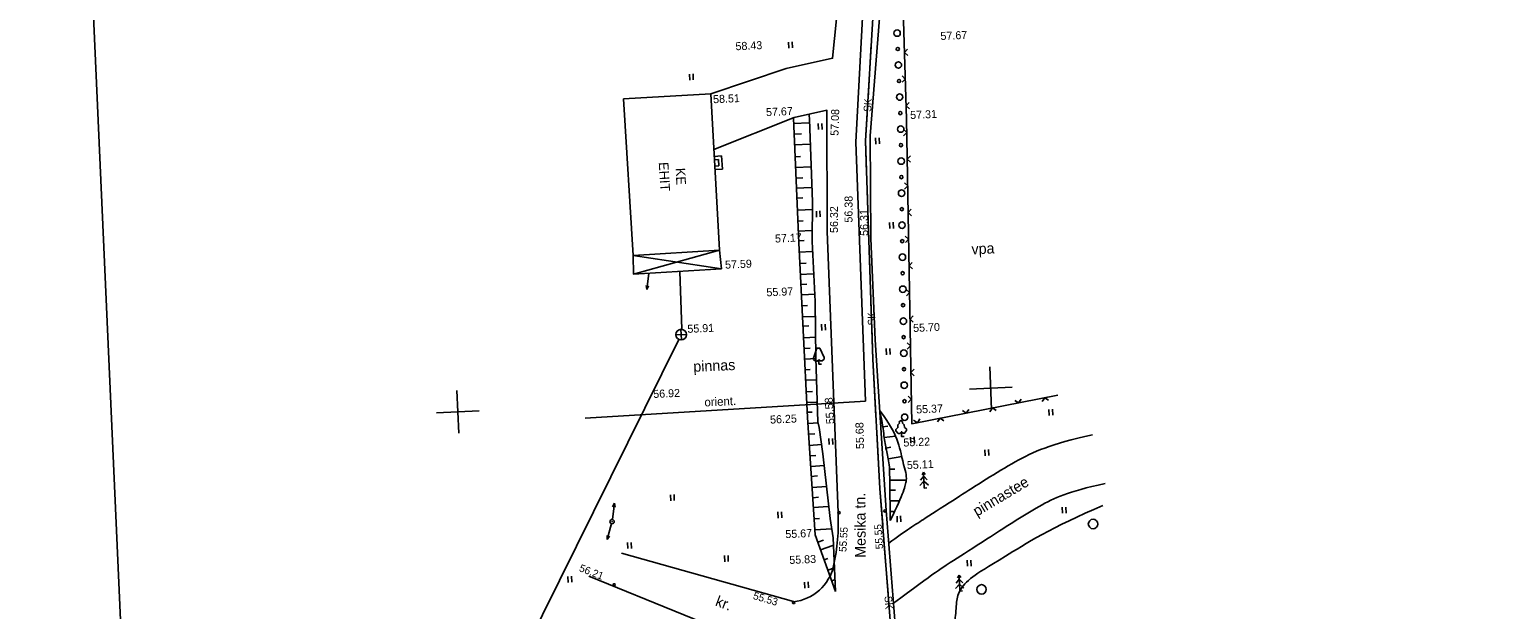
# Model space of a CAD drawing. Extents: x 641201 to 641534, y 6454747 to 6455194.
# Drawn here: x 641200.6 to 641338.5, y 6454835.6 to 6454890 of the extents above; entities that cross this region are included whole.
import ezdxf

# ---------------------------------------------------------------- set-up
doc = ezdxf.new("R2010")
doc.units = 0
for name, color, linetype in [('28', 7, 'Continuous'), ('AIAD', 7, 'Continuous'), ('ASFBET', 7, 'Continuous'), ('Default', 7, 'Continuous'), ('HALJASTUS', 7, 'Continuous'), ('HOONED', 7, 'Continuous'), ('KAEVUD', 7, 'Continuous'), ('KANAL', 7, 'Continuous'), ('KORGUSED', 7, 'Continuous'), ('KRUNTPIIR', 7, 'Continuous'), ('MAPGRID', 7, 'Continuous'), ('PINNAD', 7, 'Continuous'), ('POSTID', 7, 'Continuous'), ('PUUD', 7, 'Continuous'), ('RAAM1', 7, 'Continuous'), ('VALLID', 7, 'Continuous'), ('VESI', 7, 'Continuous'), ('ZZYYTRASSID', 7, 'Continuous')]:
    doc.layers.add(name, color=color, linetype=linetype)

# ---------------------------------------------------------------- blocks, each defined once
blk = doc.blocks.new('CA2L')
at = {"layer": 'Default'}
blk.add_lwpolyline([(27900, 0), (27900, 20400), (0, 20400), (0, 0)], close=True, dxfattribs=at)
blk = doc.blocks.new('POINT_DISPLAY')
at = {"layer": 'Default'}
blk.add_line((0, 0), (0, 0), dxfattribs=at)
blk = doc.blocks.new('CROSS01')
at = {"layer": 'Default'}
for p, q in [((0, 400), (0, -400)), ((-400, 0), (400, 0))]:
    blk.add_line(p, q, dxfattribs=at)
blk = doc.blocks.new('PK')
at = {"layer": 'Default'}
for p, q in [((0, 300), (-30, 250)), ((30, 250), (0, 300)), ((0, 300), (0, 0)), ((0, 130), (-80, 50)), ((0, 220), (-60, 150)), ((60, 150), (0, 220)), ((80, 50), (0, 130)), ((0, 0), (50, 0))]:
    blk.add_line(p, q, dxfattribs=at)
blk = doc.blocks.new('PI')
at = {"layer": 'Default'}
for p, q in [((-30, 300), (-100, 120)), ((30, 300), (-30, 300)), ((100, 120), (30, 300)), ((-100, 120), (-100, 90)), ((-100, 90), (-60, 60)), ((-60, 60), (-30, 60)), ((-30, 60), (0, 80)), ((0, 0), (0, 80)), ((0, 80), (30, 60)), ((50, 0), (0, 0)), ((30, 60), (60, 60)), ((60, 60), (100, 90)), ((100, 90), (100, 120))]:
    blk.add_line(p, q, dxfattribs=at)
blk = doc.blocks.new('PL')
at = {"layer": 'PUUD'}
blk.add_lwpolyline([(0, 90), (30, 60), (60, 60), (100, 110), (100, 140), (60, 170), (60, 220), (30, 250), (30, 280), (0, 300), (-30, 280), (-30, 250), (-60, 220), (-60, 170), (-100, 140), (-100, 110), (-60, 60), (-30, 60), (0, 90), (0, 0), (50, 0)], dxfattribs=at)
blk = doc.blocks.new('KK')
at = {"layer": 'Default'}
for p, q in [((-100, 0), (100, 0)), ((0, -100), (0, 100))]:
    blk.add_line(p, q, dxfattribs=at)
blk.add_circle((0, 0), 100, dxfattribs=at)
blk = doc.blocks.new('METS1')
at = {"layer": 'Default'}
blk.add_circle((0, 0), 44.1, dxfattribs=at)
blk = doc.blocks.new('HEIN')
at = {"layer": 'Default'}
for p, q in [((-23, 38), (-23, -38)), ((22, 38), (22, -38))]:
    blk.add_line(p, q, dxfattribs=at)
blk = doc.blocks.new('LAT3')
at = {"layer": 'Default'}
for radius in [25, 1.67]:
    blk.add_circle((0, 0), radius, dxfattribs=at)
blk = doc.blocks.new('NOOLM')
at = {"layer": 'Default'}
for p, q in [((25, 0), (218, 0)), ((218, 0), (173, 15)), ((218, 0), (173, -15))]:
    blk.add_line(p, q, dxfattribs=at)
blk = doc.blocks.new('_U59')
at = {"layer": 'KANAL'}
for p, q in [((-564, 8985), (-512, 9483)), ((-607, 8584), (-580, 8836)), ((-610, 8286), (-607, 8584)), ((-618, 7636), (-612, 8136)), ((-625, 6986), (-619, 7486)), ((-630, 6537), (-627, 6836)), ((-625, 6005), (-630, 6537)), ((-619, 5324), (-624, 5855)), ((-607, 4985), (-619, 5324)), ((-585, 4335), (-602, 4835))]:
    blk.add_line(p, q, dxfattribs=at)
at = {"layer": 'ZZYYTRASSID'}
blk.add_lwpolyline([(0, 0), (-456, 644), (-482, 1248), (-619, 5324), (-630, 6537), (-607, 8584), (-469, 9884), (-327, 11938), (-403, 13671), (-509, 15355), (-443, 16068), (268, 20764), (265, 23398), (481, 26486), (672, 28756)], dxfattribs=at)
at = {"layer": 'KANAL'}
for rotation, p in [(83.9411, (-543, 8852)), (89.3521, (-591, 6854)), (271.9159, (-620, 4315))]:
    blk.add_text('SK', height=70, rotation=rotation, dxfattribs=at).set_placement(p)

msp = doc.modelspace()

# ---------------------------------------------------------------- linework, layer by layer
at = {"layer": 'AIAD'}
for p, q in [((641282.64, 6454887.82), (641282.93, 6454888.13)), ((641282.64, 6454887.82), (641282.95, 6454887.53)), ((641282.72, 6454885.32), (641282.41, 6454885.62)), ((641282.72, 6454885.32), (641282.43, 6454885.02)), ((641282.8, 6454882.83), (641283.09, 6454883.14)), ((641282.8, 6454882.83), (641283.11, 6454882.54)), ((641282.86, 6454880.33), (641282.55, 6454880.62)), ((641282.86, 6454880.33), (641282.56, 6454880.02)), ((641282.9, 6454877.83), (641283.2, 6454878.13)), ((641282.9, 6454877.83), (641283.21, 6454877.53)), ((641282.94, 6454875.33), (641282.64, 6454875.62)), ((641282.94, 6454875.33), (641282.65, 6454875.02)), ((641282.99, 6454872.83), (641283.28, 6454873.13)), ((641282.99, 6454872.83), (641283.29, 6454872.53)), ((641283.03, 6454870.33), (641282.72, 6454870.62)), ((641283.03, 6454870.33), (641282.73, 6454870.02)), ((641283.07, 6454867.83), (641283.37, 6454868.14)), ((641283.07, 6454867.83), (641283.38, 6454867.54)), ((641283.11, 6454865.33), (641282.81, 6454865.63)), ((641283.11, 6454865.33), (641282.82, 6454865.03)), ((641283.16, 6454862.83), (641283.45, 6454863.14)), ((641283.16, 6454862.83), (641283.46, 6454862.54)), ((641283.2, 6454860.33), (641282.89, 6454860.63)), ((641283.2, 6454860.33), (641282.9, 6454860.03)), ((641283.24, 6454857.83), (641283.54, 6454858.14)), ((641283.24, 6454857.83), (641283.55, 6454857.54)), ((641283.28, 6454855.33), (641282.98, 6454855.63)), ((641283.28, 6454855.33), (641282.99, 6454855.03)), ((641293.34, 6454854.99), (641292.99, 6454855.23)), ((641293.34, 6454854.99), (641293.58, 6454855.35)), ((641295.79, 6454855.47), (641295.56, 6454855.12)), ((641295.79, 6454855.47), (641296.15, 6454855.24)), ((641288.43, 6454854.04), (641288.08, 6454854.27)), ((641288.43, 6454854.04), (641288.67, 6454854.39)), ((641290.89, 6454854.52), (641290.65, 6454854.16)), ((641290.89, 6454854.52), (641291.24, 6454854.28)), ((641283.85, 6454853.14), (641283.5, 6454853.38)), ((641283.85, 6454853.14), (641284.09, 6454853.49)), ((641285.98, 6454853.56), (641285.74, 6454853.21)), ((641285.98, 6454853.56), (641286.33, 6454853.32))]:
    msp.add_line(p, q, dxfattribs=at)
msp.add_lwpolyline([(641282.39, 6454895.91), (641282.84, 6454881.57), (641283.32, 6454853.04), (641297.02, 6454855.71)], dxfattribs=at)
at = {"layer": 'ASFBET'}
for points in [[(641266.49, 6454902.72), (641268.32, 6454902.85), (641269.16, 6454901.84), (641269.57, 6454902.09), (641269.17, 6454902.92), (641268.97, 6454904.69), (641271.97, 6454905.39), (641272.23, 6454904.89), (641273.63, 6454905.74), (641275.95, 6454906.18), (641277.39, 6454905.17), (641277.01, 6454898.38), (641275.9, 6454887.27), (641271.55, 6454886.31), (641264.48, 6454883.93)], [(641282.39, 6454895.91), (641280.72, 6454896.18), (641279.42, 6454880.01), (641279.5, 6454870.4), (641279.9, 6454860.9)], [(641264.78, 6454878.72), (641272.3, 6454881.74), (641275.37, 6454882.41), (641275.41, 6454871.05), (641276.42, 6454844.72)], [(641285.48, 6454783.13), (641284.17, 6454794.69), (641282.64, 6454824.18), (641281.76, 6454834.23), (641280.93, 6454844.93), (641279.9, 6454860.9)], [(641272.24, 6454836.38), (641256.12, 6454840.92)], [(641270.88, 6454831.52), (641253.05, 6454838.77)]]:
    msp.add_lwpolyline(points, dxfattribs=at)
for centre, radius, start, end in [((641257.35, 6454843.83), 19.09, 347.6172, 2.658), ((641271.79, 6454840.66), 4.31, 275.9522, 347.6172)]:
    msp.add_arc(centre, radius, start, end, dxfattribs=at)
for points in [[(641281.17, 6454841.85), (641282.72, 6454843.01), (641284.63, 6454844.21), (641287.23, 6454845.89), (641293.3, 6454849.79), (641296.24, 6454851.1), (641300.27, 6454852.01)], [(641281.61, 6454836.22), (641285.46, 6454839.12), (641287.26, 6454840.24), (641289.9, 6454841.95), (641295.67, 6454845.66), (641297.86, 6454846.64), (641301.44, 6454847.45)]]:
    msp.add_open_spline(points, degree=3, dxfattribs=at)
at = {"layer": 'DEFPOINTS'}
for p, q in [((641265.5, 6454878.13), (641265.5, 6454878.13)), ((641265.59, 6454876.89), (641265.59, 6454876.89))]:
    msp.add_line(p, q, dxfattribs=at)
at = {"layer": 'HALJASTUS'}
msp.add_open_spline([(641301.23, 6454845.38), (641296.54, 6454843.41), (641291.14, 6454840.01), (641288.84, 6454838.7), (641287.69, 6454837.37), (641287.49, 6454836.27), (641287.4, 6454834.33), (641287.08, 6454833.4), (641286.12, 6454831.96), (641284.82, 6454829.84), (641284.6, 6454829.29), (641284.31, 6454826.66), (641284.28, 6454824.78), (641284.29, 6454823.79)], degree=3, dxfattribs=at)
at = {"layer": 'HOONED'}
for p, q in [((641256.32, 6454883.46), (641264.48, 6454883.93)), ((641256.32, 6454883.46), (641257.22, 6454868.81)), ((641264.81, 6454878.08), (641265.5, 6454878.13)), ((641264.83, 6454877.76), (641265.21, 6454877.79)), ((641265.21, 6454877.79), (641265.25, 6454877.19)), ((641265.5, 6454878.13), (641265.59, 6454876.89)), ((641264.87, 6454877.16), (641265.25, 6454877.19)), ((641264.88, 6454876.84), (641265.59, 6454876.89)), ((641257.24, 6454867.06), (641265.31, 6454869.31)), ((641265.31, 6454869.31), (641265.49, 6454867.54)), ((641257.22, 6454868.81), (641257.24, 6454867.06)), ((641265.49, 6454867.54), (641257.22, 6454868.81)), ((641257.24, 6454867.06), (641265.49, 6454867.54))]:
    msp.add_line(p, q, dxfattribs=at)
msp.add_lwpolyline([(641257.22, 6454868.81), (641265.31, 6454869.31), (641264.48, 6454883.93)], dxfattribs=at)
at = {"layer": 'KANAL'}
msp.add_line((641261.77, 6454861.89), (641261.58, 6454867.31), dxfattribs=at)
msp.add_lwpolyline([(641247.11, 6454831.92), (641261.49, 6454860.94)], dxfattribs=at)
at = {"layer": 'KORGUSED'}
for centre in [(641276.51, 6454844.71), (641280.82, 6454844.87), (641255.43, 6454837.96), (641272.25, 6454836.29)]:
    msp.add_circle(centre, 0.1, dxfattribs=at)
at = {"layer": 'PUUD'}
for centre, radius in [((641281.95, 6454889.63), 0.3), ((641282.01, 6454888.14), 0.15), ((641282.07, 6454886.64), 0.3), ((641282.13, 6454885.14), 0.15), ((641282.19, 6454883.64), 0.3), ((641282.25, 6454882.14), 0.15), ((641282.29, 6454880.64), 0.3), ((641282.31, 6454879.14), 0.15), ((641282.33, 6454877.64), 0.3), ((641282.35, 6454876.14), 0.15), ((641282.37, 6454874.64), 0.3), ((641282.39, 6454873.14), 0.15), ((641282.41, 6454871.64), 0.3), ((641282.43, 6454870.14), 0.15), ((641282.45, 6454868.64), 0.3), ((641282.47, 6454867.14), 0.15), ((641282.49, 6454865.64), 0.3), ((641282.51, 6454864.15), 0.15), ((641282.54, 6454862.65), 0.3), ((641282.56, 6454861.15), 0.15), ((641282.58, 6454859.65), 0.3), ((641282.6, 6454858.15), 0.15), ((641282.62, 6454856.65), 0.3), ((641282.64, 6454855.15), 0.15), ((641282.66, 6454853.65), 0.3)]:
    msp.add_circle(centre, radius, dxfattribs=at)
at = {"layer": 'VALLID'}
for p, q in [((641273.69, 6454881.23), (641272.26, 6454881.16)), ((641273, 6454880.2), (641272.3, 6454880.17)), ((641273.8, 6454879.23), (641272.34, 6454879.17)), ((641272.89, 6454878.07), (641272.39, 6454878.05)), ((641273.9, 6454877.11), (641272.43, 6454877.05)), ((641273.1, 6454876.08), (641272.48, 6454876.05)), ((641273.89, 6454875.17), (641272.52, 6454875.11)), ((641273.12, 6454874.2), (641272.56, 6454874.17)), ((641274.05, 6454873.12), (641272.6, 6454873.06)), ((641273.16, 6454872.05), (641272.65, 6454872.03)), ((641273.95, 6454871.14), (641272.69, 6454871.09)), ((641273.24, 6454870.2), (641272.73, 6454870.18)), ((641273.98, 6454869.18), (641272.78, 6454869.12)), ((641273.43, 6454868.09), (641272.83, 6454868.06)), ((641274.07, 6454867.09), (641272.88, 6454867.03)), ((641273.48, 6454866.12), (641272.93, 6454866.09)), ((641274.31, 6454865.19), (641272.98, 6454865.12)), ((641273.54, 6454864.12), (641273.03, 6454864.1)), ((641274.22, 6454863.09), (641273.08, 6454863.04)), ((641273.69, 6454862.21), (641273.12, 6454862.19)), ((641274.37, 6454861.16), (641273.18, 6454861.1)), ((641273.81, 6454860.13), (641273.23, 6454860.1)), ((641274.4, 6454859.16), (641273.28, 6454859.1)), ((641273.81, 6454858.13), (641273.33, 6454858.1)), ((641274.37, 6454857.16), (641273.38, 6454857.11)), ((641274.03, 6454856.05), (641273.43, 6454856.02)), ((641274.37, 6454855.06), (641273.48, 6454855.02)), ((641273.99, 6454854.13), (641273.53, 6454854.11)), ((641274.58, 6454853.13), (641273.59, 6454853.07)), ((641281.08, 6454852.82), (641280.61, 6454852.75)), ((641274.23, 6454852.11), (641273.65, 6454852.07)), ((641274.88, 6454851.09), (641273.72, 6454851.01)), ((641281.8, 6454851.88), (641280.75, 6454851.74)), ((641274.32, 6454850.08), (641273.78, 6454850.04)), ((641281.37, 6454850.84), (641280.9, 6454850.75)), ((641282.39, 6454849.98), (641281.13, 6454849.74)), ((641275.15, 6454849.13), (641273.85, 6454849.04)), ((641281.73, 6454848.8), (641281.24, 6454848.78)), ((641274.5, 6454848.15), (641273.91, 6454848.11)), ((641275.33, 6454847.17), (641273.98, 6454847.08)), ((641282.78, 6454847.77), (641281.26, 6454847.75)), ((641274.59, 6454846.15), (641274.04, 6454846.11)), ((641281.79, 6454846.82), (641281.27, 6454846.82)), ((641282.17, 6454845.83), (641281.28, 6454845.82)), ((641275.5, 6454845.28), (641274.1, 6454845.19)), ((641274.68, 6454844.17), (641274.17, 6454844.13)), ((641281.61, 6454844.82), (641281.3, 6454844.82)), ((641275.84, 6454843.21), (641274.24, 6454843.11)), ((641274.27, 6454842.63), (641276.17, 6454837.33)), ((641275.06, 6454842.14), (641274.51, 6454841.94)), ((641275.92, 6454841.63), (641274.77, 6454841.22)), ((641275.47, 6454840.41), (641275.11, 6454840.28)), ((641276.07, 6454839.56), (641275.45, 6454839.34)), ((641276.17, 6454838.45), (641275.81, 6454838.32))]:
    msp.add_line(p, q, dxfattribs=at)
for points in [[(641272.24, 6454881.66), (641272.74, 6454869.99), (641273.55, 6454853.61), (641274.27, 6454842.63)], [(641276.17, 6454837.33), (641275.97, 6454842.34), (641275.68, 6454844.17), (641274.98, 6454850.23), (641274.66, 6454852.68), (641274.52, 6454853.21), (641274.34, 6454859.19), (641274.28, 6454864.49), (641274, 6454870.11), (641274.01, 6454873.84), (641273.73, 6454881.54), (641273.71, 6454881.96)]]:
    msp.add_lwpolyline(points, dxfattribs=at)
for points in [[(641280.32, 6454854.25), (641280.57, 6454853.14), (641280.73, 6454851.77), (641280.91, 6454850.6), (641281.28, 6454849.27), (641281.25, 6454848.07), (641281.31, 6454843.98)], [(641281.3, 6454843.98), (641281.99, 6454845.32), (641282.63, 6454846.89), (641282.85, 6454847.78), (641282.8, 6454848.43), (641282.49, 6454849.35), (641282.07, 6454851.61), (641281.19, 6454853.11), (641280.37, 6454854.21)]]:
    msp.add_open_spline(points, degree=3, dxfattribs=at)
at = {"layer": 'VESI'}
msp.add_lwpolyline([(641252.72, 6454853.55), (641278.98, 6454855.16), (641278.09, 6454879.43), (641278.97, 6454895.79), (641279.14, 6454912.81), (641275.83, 6454947.52), (641278.94, 6454978.77), (641281.36, 6455001.81)], dxfattribs=at)

# ---------------------------------------------------------------- block references
at = {"layer": '28', "xscale": 0.009998998593256848, "yscale": 0.009998998593256848, "rotation": 2.564044299897446}
for p in [(641293.33, 6454854.99), (641283.65, 6454853.1)]:
    msp.add_blockref('POINT_DISPLAY', p, dxfattribs=at)
at = {"layer": 'HALJASTUS'}
for name, p, xscale, yscale, rotation in [('HEIN', (641271.97, 6454888.52), 0.0074992489449426354, 0.007499248944942637, 2.5640442998974464), ('HEIN', (641262.67, 6454885.52), 0.0074992489449426354, 0.007499248944942637, 2.5640442998974464), ('HEIN', (641274.74, 6454880.88), 0.0074992489449426354, 0.007499248944942637, 2.5640442998974464), ('HEIN', (641280.12, 6454879.53), 0.0074992489449426354, 0.007499248944942637, 2.5640442998974464), ('HEIN', (641274.57, 6454872.69), 0.0074992489449426354, 0.007499248944942637, 2.5640442998974464), ('HEIN', (641281.43, 6454871.62), 0.0074992489449426354, 0.007499248944942637, 2.5640442998974464), ('POINT_DISPLAY', (641257.24, 6454867.06), 0.009998998593256848, 0.009998998593256848, 2.564044299897446), ('POINT_DISPLAY', (641265.49, 6454867.54), 0.009998998593256848, 0.009998998593256848, 2.564044299897446), ('HEIN', (641275.05, 6454862.08), 0.0074992489449426354, 0.007499248944942637, 2.5640442998974464), ('HEIN', (641281.11, 6454859.8), 0.0074992489449426354, 0.007499248944942637, 2.5640442998974464), ('HEIN', (641296.37, 6454854.11), 0.0074992489449426354, 0.007499248944942637, 2.5640442998974464), ('HEIN', (641275.74, 6454851.38), 0.0074992489449426354, 0.007499248944942637, 2.5640442998974464), ('HEIN', (641283.39, 6454851.51), 0.0074992489449426354, 0.007499248944942637, 2.5640442998974464), ('HEIN', (641290.36, 6454850.33), 0.0074992489449426354, 0.007499248944942637, 2.5640442998974464), ('HEIN', (641260.89, 6454846.12), 0.0074992489449426354, 0.007499248944942637, 2.5640442998974464), ('HEIN', (641270.96, 6454844.5), 0.0074992489449426354, 0.007499248944942637, 2.5640442998974464), ('HEIN', (641282.13, 6454844.12), 0.0074992489449426354, 0.007499248944942637, 2.5640442998974464), ('HEIN', (641297.61, 6454844.95), 0.0074992489449426354, 0.007499248944942637, 2.5640442998974464), ('METS1', (641300.31, 6454843.65), 0.009998998593256848, 0.009998998593256848, 2.564044299897446), ('HEIN', (641256.87, 6454841.64), 0.0074992489449426354, 0.007499248944942637, 2.5640442998974464), ('HEIN', (641265.95, 6454840.41), 0.0074992489449426354, 0.007499248944942637, 2.5640442998974464), ('HEIN', (641288.71, 6454839.98), 0.0074992489449426354, 0.007499248944942637, 2.5640442998974464), ('HEIN', (641251.28, 6454838.47), 0.0074992489449426354, 0.007499248944942637, 2.5640442998974464), ('HEIN', (641273.47, 6454837.94), 0.0074992489449426354, 0.007499248944942637, 2.5640442998974464), ('METS1', (641289.86, 6454837.53), 0.009998998593256848, 0.009998998593256848, 2.564044299897446)]:
    msp.add_blockref(name, p, dxfattribs=dict(at, xscale=xscale, yscale=yscale, rotation=rotation))
at = {"layer": 'HOONED', "xscale": 0.009998998593256848, "yscale": 0.009998998593256848, "rotation": 2.564044299897446}
for p in [(641264.48, 6454883.93), (641265.31, 6454869.31), (641257.22, 6454868.81)]:
    msp.add_blockref('POINT_DISPLAY', p, dxfattribs=at)
at = {"layer": 'KAEVUD', "xscale": 0.004999499296628424, "yscale": 0.004999499296628424, "rotation": 2.564044299897446}
msp.add_blockref('KK', (641261.71, 6454861.39), dxfattribs=at)
at = {"layer": 'KANAL', "xscale": 0.009998998593256848, "yscale": 0.009998998593256848, "rotation": 2.564044299897446}
msp.add_blockref('_U59', (641288.89, 6454794.06), dxfattribs=at)
at = {"layer": 'KRUNTPIIR', "xscale": 0.009998998593256848, "yscale": 0.009998998593256848, "rotation": 2.564044299897446}
msp.add_blockref('POINT_DISPLAY', (641281.46, 6454850.32), dxfattribs=at)
at = {"layer": 'MAPGRID', "xscale": 0.004999499296628424, "yscale": 0.004999499296628424, "rotation": 2.564044299897446}
for p in [(641290.72, 6454856.38), (641240.78, 6454854.15)]:
    msp.add_blockref('CROSS01', p, dxfattribs=at)
at = {"layer": 'POSTID'}
for name, p, xscale, yscale, rotation in [('NOOLM', (641258.7, 6454867.34), 0.00799919887460548, 0.007999198874605479, -96.58845677089651), ('NOOLM', (641255.24, 6454843.88), 0.007999198874605479, 0.007999198874605479, 82.93549111937979), ('NOOLM', (641255.24, 6454843.88), 0.007999198874605479, 0.00799919887460548, -105.02930562586124), ('LAT3', (641255.24, 6454843.88), 0.007999198874605479, 0.00799919887460548, 2.564044299897446)]:
    msp.add_blockref(name, p, dxfattribs=dict(at, xscale=xscale, yscale=yscale, rotation=rotation))
at = {"layer": 'PUUD', "rotation": 2.564044299897446}
for name, p, xscale, yscale in [('PI', (641274.63, 6454858.62), 0.004999499296628424, 0.004999499296628424), ('POINT_DISPLAY', (641274.63, 6454858.62), 0.009998998593256848, 0.009998998593256848), ('PL', (641282.37, 6454851.84), 0.004999499296628424, 0.004999499296628424), ('PK', (641284.49, 6454847.02), 0.004999499296628424, 0.004999499296628424), ('POINT_DISPLAY', (641284.49, 6454847.02), 0.009998998593256848, 0.009998998593256848), ('PK', (641287.83, 6454837.37), 0.004999499296628424, 0.004999499296628424), ('POINT_DISPLAY', (641287.83, 6454837.37), 0.009998998593256848, 0.009998998593256848)]:
    msp.add_blockref(name, p, dxfattribs=dict(at, xscale=xscale, yscale=yscale))
at = {"layer": 'RAAM1', "xscale": 0.009998998593256848, "yscale": 0.009998998593256848, "rotation": 92.56404429989745}
msp.add_blockref('CA2L', (641416.89, 6454755.79), dxfattribs=at)

# ---------------------------------------------------------------- texts
at = {"layer": 'ASFBET'}
for s, rotation, p in [('pinnastee', 30.9216, (641289.43, 6454844.33)), ('Mesika tn.', 90.4592, (641279.02, 6454840.49)), ('kr.', 339.3669, (641264.84, 6454836.03))]:
    msp.add_text(s, height=1, rotation=rotation, dxfattribs=at).set_placement(p)
at = {"layer": 'HOONED'}
for s, rotation, p in [('EHIT', 273.5032, (641259.61, 6454877.52)), ('KE', 273.2604, (641261.18, 6454876.98))]:
    msp.add_text(s, height=0.9, rotation=rotation, dxfattribs=at).set_placement(p)
at = {"layer": 'KORGUSED'}
for s, height, rotation, p in [('57.67', 0.75, 2.564, (641286.03, 6454888.98)), ('58.43', 0.75, 2.564, (641266.82, 6454888.02)), ('58.51', 0.75, 2.564, (641264.72, 6454883.06)), ('57.67', 0.75, 2.564, (641269.68, 6454881.85)), ('57.08', 0.75, 88.1791, (641276.45, 6454880)), ('57.31', 0.75, 2.564, (641283.19, 6454881.58)), ('56.32', 0.75, 90.0823, (641276.41, 6454870.91)), ('56.38', 0.75, 89.8886, (641277.77, 6454871.88)), ('56.31', 0.75, 90.5953, (641279.23, 6454870.64)), ('57.17', 0.75, 2.564, (641270.52, 6454870.01)), ('57.59', 0.75, 2.564, (641265.84, 6454867.56)), ('55.97', 0.75, 2.564, (641269.72, 6454864.97)), ('55.91', 0.75, 2.564, (641262.31, 6454861.55)), ('55.70', 0.75, 2.564, (641283.47, 6454861.63)), ('56.92', 0.75, 2.564, (641259.11, 6454855.45)), ('55.58', 0.75, 93.8055, (641276.07, 6454853.03)), ('56.25', 0.75, 2.564, (641270.06, 6454853.05)), ('55.37', 0.75, 2.564, (641283.75, 6454854)), ('55.68', 0.75, 91.6121, (641278.86, 6454850.68)), ('55.22', 0.75, 2.564, (641282.55, 6454850.9)), ('55.11', 0.75, 2.564, (641282.88, 6454848.79)), ('55.67', 0.75, 2.564, (641271.49, 6454842.32)), (' 55.55', 0.7, 86.2243, (641277.17, 6454840.75)), (' 55.55', 0.7, 93.8806, (641280.67, 6454841.06)), ('55.83', 0.75, 2.564, (641271.86, 6454839.9)), (' 56.21', 0.7, 338.7442, (641251.85, 6454839.35)), (' 55.53', 0.7, 343.6964, (641268.15, 6454836.71))]:
    msp.add_text(s, height=height, rotation=rotation, dxfattribs=at).set_placement(p)
at = {"layer": 'PINNAD'}
for s, p in [('vpa', (641288.94, 6454868.9)), ('pinnas', (641262.87, 6454857.9))]:
    msp.add_text(s, height=1, rotation=2.564, dxfattribs=at).set_placement(p)
at = {"layer": 'VESI'}
msp.add_text('orient.', height=0.8, rotation=2.564, dxfattribs=at).set_placement((641263.91, 6454854.66))

doc.saveas('drawing.dxf')
